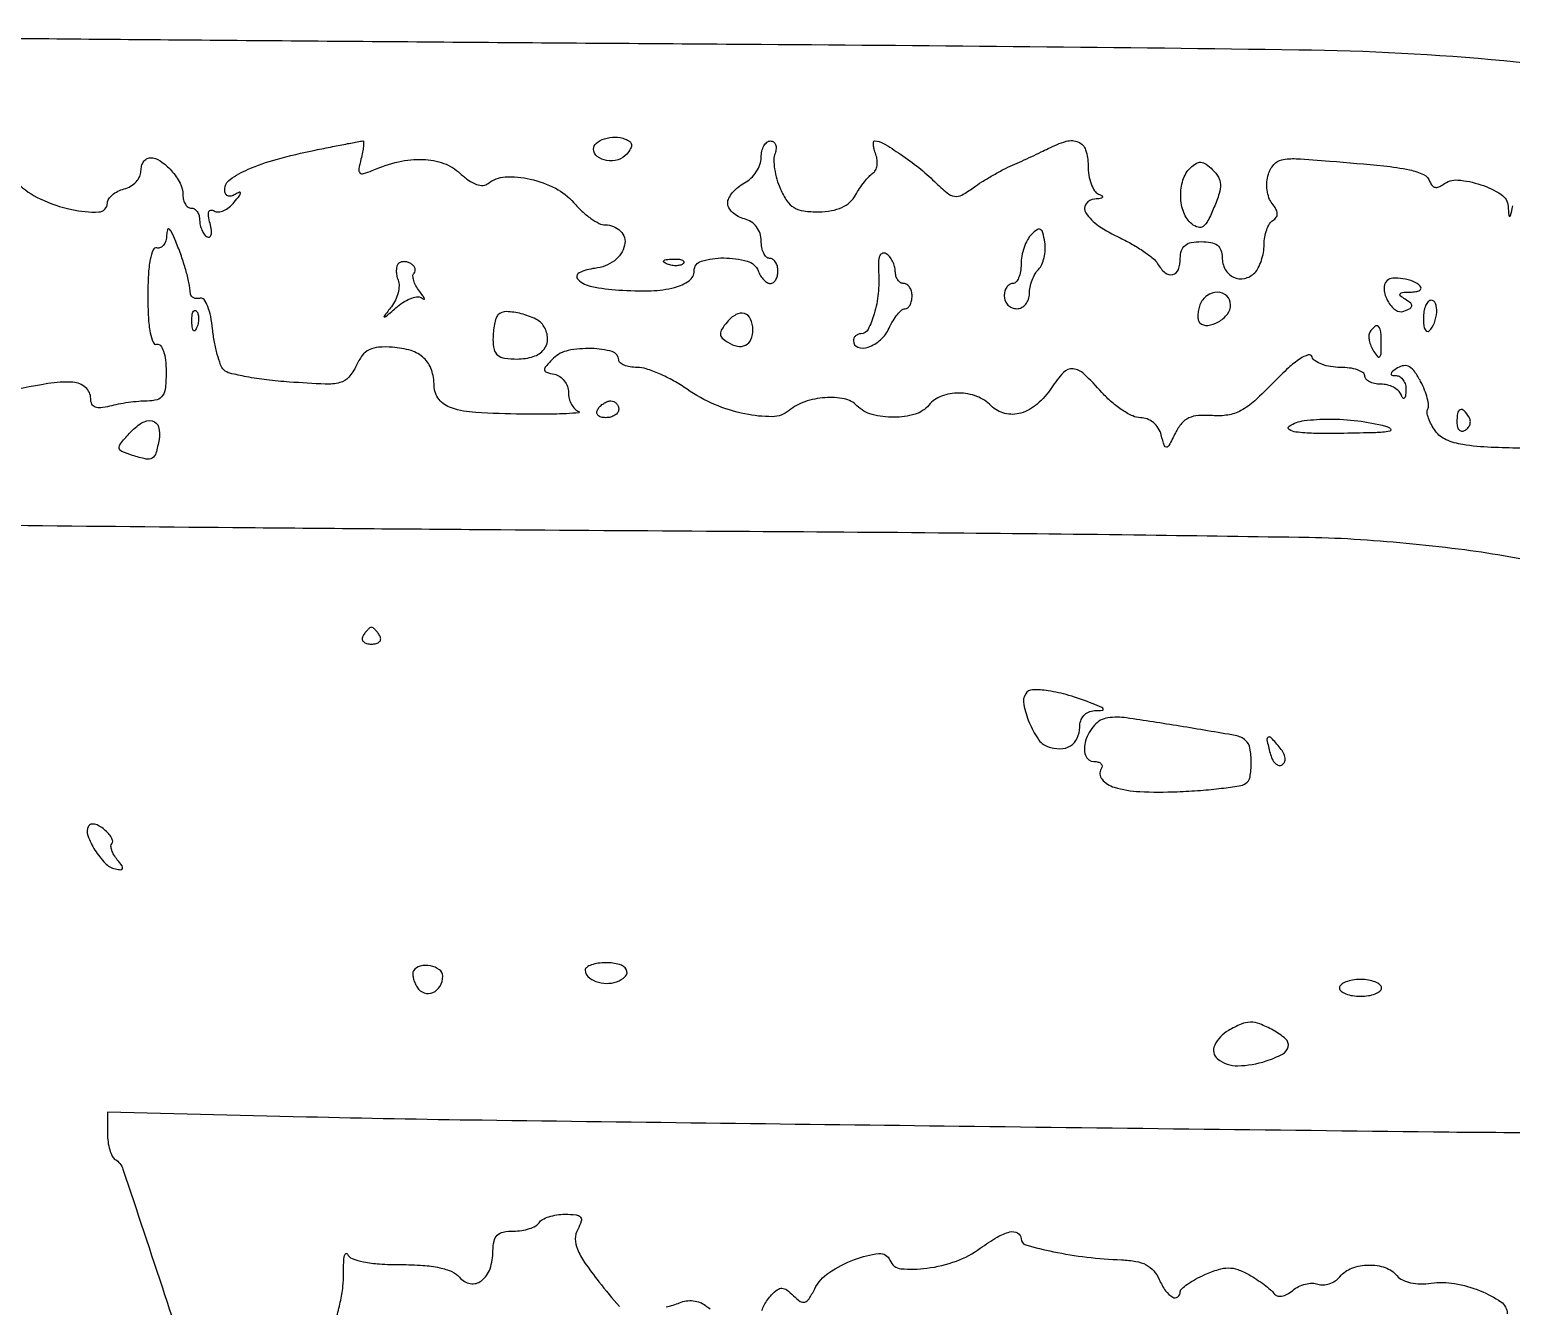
# Model space of a CAD drawing. Extents: x 0 to 5034, y 0 to 2560.
# Drawn here: x 2856.7 to 3033.5, y 1718 to 1870.3 of the extents above; entities that cross this region are included whole.
import ezdxf

# ---------------------------------------------------------------- set-up
doc = ezdxf.new("R2010")
doc.units = 0

msp = doc.modelspace()

# ---------------------------------------------------------------- linework, layer by layer
for points in [[(3129.597479, 1816.48218, 0.021443), (3121.216692, 1825.309944, 0.026569), (3113.175169, 1832.297172, 0.017445), (3103.241067, 1839.5, -0.013087), (3102.520517, 1840.012923, -0.00512), (3101.552252, 1840.756743, -0.005064), (3100.520543, 1841.583251, -0.00628), (3099.578081, 1842.37402, 0.047099), (3095.369995, 1845.35623, 0.009432), (3087.306866, 1849.798269, 0.010479), (3078.842018, 1854.031441, 0.026781), (3072.5, 1856.632504, 0.019374), (3050.26061, 1863.436899, 0.041551), (3032.607882, 1866.560233, 0.019698), (3008.131203, 1867.850738, 0.001608), (2944, 1868.496437, -0.000206), (2910.429813, 1868.740272, -0.000193), (2876.13125, 1869.016786, -0.000192), (2845.700608, 1869.285571, -0.000665)], [(2855.267607, 1851.984908, 0.089369), (2857.985536, 1850.089164, 0.053233), (2861.735591, 1848.828043, 0.063419), (2864.962663, 1848.532337, 0.403915), (2866, 1849.606943, -0.14913), (2866.147153, 1850.089343, -0.069904), (2866.5875, 1850.579682, -0.059947), (2867.234985, 1851.003646, -0.051095), (2868, 1851.289749, 0.070024), (2868.764455, 1851.608997, 0.069688), (2869.4125, 1852.127252, 0.075597), (2869.849832, 1852.758114, 0.114309), (2870, 1853.40638, -0.065429), (2870.080065, 1854.015607, -0.08283), (2870.314732, 1854.531874, -0.099069), (2870.662839, 1854.877204, -0.14702), (2871.071429, 1855, -0.149799), (2872.308649, 1854.620823, -0.062678), (2873.633171, 1853.459211, -0.061744), (2874.659302, 1851.966728, -0.12032), (2875, 1850.571429, 0.061768), (2875.074515, 1849.97055, 0.080164), (2875.29375, 1849.461607, 0.09778), (2875.618614, 1849.120948, 0.154765), (2876, 1849, -0.142666), (2876.38134, 1848.888931, -0.09965), (2876.70625, 1848.576711, -0.08433), (2876.925146, 1848.109818, -0.067639), (2877, 1847.559017, 0.056553), (2877.06726, 1846.966253, 0.049897), (2877.266355, 1846.376706, 0.052741), (2877.559445, 1845.877374, 0.095554), (2877.906741, 1845.557637, 0.266299), (2878.194238, 1845.54813, 0.221554), (2878.381374, 1845.795696, 0.085703), (2878.404205, 1846.363101, 0.031261), (2878.249218, 1847.154992, -0.026537), (2878.067031, 1848.041375, -0.114736), (2878.109071, 1848.57363, -0.306247), (2878.345898, 1848.760928, -0.158396), (2878.72917, 1848.667382, 0.160196), (2879.230531, 1848.546878, 0.08128), (2879.867119, 1848.705374, 0.06728), (2880.537739, 1849.107892, 0.053658), (2881.136693, 1849.702969, 0.00934), (2881.737621, 1850.472868, 0.131458), (2881.867349, 1850.795177, 0.576573), (2881.747152, 1850.885796, 0.035256), (2881.25, 1850.632941, -0.070758), (2880.743388, 1850.418921, -0.172232), (2880.344878, 1850.451948, -0.196064), (2880.089786, 1850.72046, -0.09341), (2880, 1851.196872, -0.243454), (2880.628745, 1852.411638, -0.050965), (2882.782807, 1853.627073, -0.036889), (2886.143631, 1854.808863, -0.015594), (2890.799221, 1855.914673, -0.001236), (2892.855933, 1856.33061, -0.001875), (2894.646712, 1856.681185, -0.000689), (2896.190172, 1856.975134, -0.046738), (2896.455601, 1857, -0.414083), (2896.566547, 1856.889104, -0.024245), (2896.541254, 1856.362953, -0.025308), (2896.437535, 1855.663053, -0.014514), (2896.245641, 1854.83133, 0.02164), (2895.991249, 1853.652287, 0.2429), (2896.131775, 1853.209544, 0.278051), (2896.554989, 1853.103964, 0.026989), (2897.58926, 1853.483713, -0.044447), (2900.744141, 1854.518759, -0.065795), (2903.637956, 1854.799689, -0.077602), (2906.128639, 1854.321926, -0.101752), (2908.102034, 1853.119568, 0.034794), (2909.108906, 1852.304574, 0.066458), (2910.031198, 1851.826546, 0.093131), (2910.81531, 1851.700219, 0.16722), (2911.419234, 1851.925723, -0.161817), (2913.457862, 1852.711484, -0.06703), (2916.437357, 1852.452144, -0.063804), (2919.453371, 1851.357644, -0.096518), (2921.639251, 1849.633007, 0.029658), (2922.615729, 1848.625306, 0.032549), (2923.676157, 1847.773446, 0.034474), (2924.668313, 1847.174984, 0.119018), (2925.393017, 1847, -0.195842), (2927.218473, 1846.256483, -0.263191), (2927.706352, 1844.575741, -0.177725), (2926.479593, 1842.719444, -0.130713), (2924.165366, 1841.808256, 0.081075), (2922.271373, 1841.269906, 0.534859), (2922.150057, 1840.46599, 0.138417), (2923.806991, 1839.638454, 0.030279), (2927, 1839.228887, 0.022673), (2930.870972, 1839.144895, 0.056442), (2933.672528, 1839.529441, 0.094026), (2935.392061, 1840.331989, 0.241174), (2936, 1841.519052, -0.333718), (2936.869901, 1842.677251, -0.071347), (2939.523275, 1843.051056, -0.065627), (2942.339901, 1842.672611, -0.23936), (2943.638374, 1841.5, 0.048303), (2943.924763, 1840.926204, 0.053891), (2944.307216, 1840.440625, 0.061199), (2944.723081, 1840.108626, 0.13875), (2945.106989, 1840, 0.164455), (2945.447641, 1840.115158, 0.095748), (2945.737678, 1840.440625, 0.076852), (2945.933678, 1840.926285, 0.057609), (2946, 1841.5, 0.064853), (2945.925306, 1842.073457, 0.082425), (2945.70625, 1842.559375, 0.098894), (2945.381354, 1842.884432, 0.148195), (2945, 1843, -0.198282), (2944.617952, 1843.157707, -0.085765), (2944.29375, 1843.615001, -0.065726), (2944.073561, 1844.29226, -0.045801), (2944, 1845.09362, 0.079589), (2943.858479, 1845.977061, 0.083929), (2943.448726, 1846.754322, 0.08438), (2942.808498, 1847.350538, 0.0816), (2942, 1847.710251, -0.059366), (2941.235259, 1848.010717, -0.064885), (2940.5875, 1848.475657, -0.073515), (2940.149028, 1849.026961, -0.132041), (2940, 1849.581448, -0.11936), (2940.143827, 1850.175354, -0.053992), (2940.5875, 1850.848024, -0.049142), (2941.234936, 1851.490607, -0.048046), (2942, 1852, 0.06843), (2942.764902, 1852.555412, 0.055927), (2943.4125, 1853.333112, 0.057686), (2943.852172, 1854.204291, 0.088264), (2944, 1855.035184, -0.054385), (2944.082, 1855.786834, -0.074072), (2944.325178, 1856.422835, -0.093695), (2944.684604, 1856.849629, -0.172694), (2945.106989, 1857, -0.155473), (2945.48168, 1856.880605, -0.152184), (2945.722083, 1856.565544, -0.113542), (2945.781571, 1856.086809, -0.066075), (2945.646432, 1855.521001, 0.095253), (2945.511062, 1854.761901, 0.034188), (2945.601205, 1853.662476, 0.032426), (2945.868038, 1852.440501, 0.033027), (2946.289444, 1851.271001, 0.04477), (2947.064477, 1849.856884, 0.11123), (2947.916389, 1849.049762, 0.103316), (2949.073243, 1848.652274, 0.035439), (2950.851558, 1848.555782, 0.03826), (2952.392405, 1848.699689, 0.064032), (2953.634722, 1849.080578, 0.076042), (2954.587215, 1849.700786, 0.085581), (2955.266095, 1850.555782, -0.021836), (2955.745116, 1851.347708, -0.01997), (2956.305045, 1852.119552, -0.020429), (2956.86064, 1852.768061, -0.059351), (2957.310254, 1853.149075, 0.129394), (2957.63911, 1853.517284, 0.077661), (2957.822753, 1854.077756, 0.068868), (2957.838682, 1854.738552, 0.063332), (2957.677102, 1855.399075, -0.024935), (2957.475952, 1856.013158, -0.046115), (2957.384871, 1856.529728, -0.068953), (2957.404513, 1856.884351, -0.358745), (2957.544954, 1857, -0.134146), (2958.578663, 1856.717581, -0.015656), (2960.620432, 1855.424055, -0.019479), (2962.797917, 1853.819769, -0.02429), (2964.682447, 1852.158561, 0.01844), (2966.188198, 1850.799623, 0.13567), (2967.061547, 1850.401595, 0.166841), (2967.926407, 1850.552464, 0.031655), (2969.295985, 1851.423818, -0.017122), (2970.320719, 1852.11839, -0.010131), (2971.586946, 1852.879424, -0.010131), (2972.883025, 1853.588572, -0.017115), (2974, 1854.122859, 0.003761), (2975.084154, 1854.606311, 0.002786), (2976.275702, 1855.156469, 0.002815), (2977.395079, 1855.688597, 0.006335), (2978.236431, 1856.107601, -0.048187), (2980.389055, 1856.963462, -0.172674), (2981.843994, 1856.87628, -0.217506), (2982.709318, 1855.929791, -0.078232), (2983, 1854.083333, 0.039935), (2983.092263, 1852.930008, 0.047701), (2983.367188, 1851.875274, 0.054536), (2983.769889, 1851.060995, 0.156004), (2984.25, 1850.662281, -0.047085), (2984.663017, 1850.448503, -0.445326), (2984.69142, 1850.273774, -0.194003), (2984.447013, 1850.136814, -0.020409), (2983.781385, 1850.078947, 0.238759), (2982.751118, 1849.496357, 0.300518), (2982.747322, 1848.425399, 0.099064), (2984.253446, 1846.896224, 0.039321), (2986.82735, 1845.433059, -0.019807), (2988.291951, 1844.674451, -0.021289), (2989.656068, 1843.819037, -0.021417), (2990.757628, 1842.989431, -0.087617), (2991.29969, 1842.355822, 0.081555), (2992.192026, 1841.287002, 0.241163), (2993.093633, 1841.067216, 0.252718), (2993.767084, 1841.668991, 0.086836), (2994, 1843, -0.07578), (2994.142566, 1843.935258, -0.149477), (2994.5625, 1844.55, -0.124434), (2995.317234, 1844.893532, -0.044917), (2996.5, 1845, -0.045088), (2997.658664, 1844.895303, -0.117503), (2998.419838, 1844.560699, -0.146188), (2998.850406, 1843.973107, -0.085724), (2999, 1843.106989, 0.126499), (2999.36626, 1841.682477, 0.158001), (3000.356423, 1840.752503, 0.166778), (3001.660382, 1840.608305, 0.142202), (3002.878145, 1841.278145, 0.077885), (3003.308536, 1841.868508, 0.038142), (3003.670455, 1842.728744, 0.036654), (3003.9173, 1843.70066, 0.043889), (3004, 1844.640983, -0.042769), (3004.077582, 1845.546308, -0.044326), (3004.308014, 1846.41404, -0.048469), (3004.646007, 1847.122726, -0.119397), (3005.048558, 1847.530011, 0.104547), (3005.441196, 1847.904624, 0.161792), (3005.569465, 1848.351122, 0.119146), (3005.41575, 1848.889257, 0.044358), (3004.96594, 1849.54104, -0.089001), (3004.582231, 1850.218741, -0.052042), (3004.365556, 1851.129097, -0.049878), (3004.33589, 1852.117692, -0.059484), (3004.510542, 1853.033215, -0.100483), (3005.151393, 1854.185316, -0.164203), (3006.102178, 1854.751858, -0.066717), (3007.81946, 1854.887184, -0.007031), (3011.84316, 1854.610488, -0.003765), (3018.267319, 1854.029123, -0.026866), (3021.352521, 1853.558106, -0.061468), (3023.034459, 1852.985756, -0.202258), (3023.79223, 1852.123309, 0.096375), (3024.039334, 1851.68557, 0.168206), (3024.394572, 1851.476743, 0.147065), (3024.840018, 1851.518689, 0.068613), (3025.347246, 1851.811092, -0.186664), (3027.121838, 1852.342336, -0.060963), (3029.847182, 1851.789921, -0.06199), (3032.285104, 1850.625522, -0.237866), (3033.116001, 1849.221408, 0.002609), (3033.197175, 1848.103809, 0.406067), (3033.283871, 1848.027522, 0.324833), (3033.385803, 1848.109613, 0.002258), (3033.689326, 1849.25, -0.105067)], [(3038.030703, 1820.279421, -0.004317), (3031.085717, 1820.465044, -0.029848), (3027.695017, 1820.788245, -0.066489), (3025.717386, 1821.372998, -0.130589), (3024.45065, 1822.397322, -0.032378), (3023.953854, 1823.178615, -0.041446), (3023.607281, 1823.957207, -0.046747), (3023.441469, 1824.627441, -0.177498), (3023.526726, 1825.043244, 0.170381), (3023.62475, 1825.489865, 0.032996), (3023.468412, 1826.314162, 0.031674), (3023.146509, 1827.296277, 0.024635), (3022.678517, 1828.318548, 0.032363), (3021.983412, 1829.469571, 0.107858), (3021.339771, 1830.066695, 0.166194), (3020.67453, 1830.204085, 0.110059), (3019.933823, 1829.937939, 0.018918), (3019.309749, 1829.509138, 0.185662), (3019.142142, 1829.244049, 0.40931), (3019.255364, 1829.071367, 0.050339), (3019.75, 1829.015313, -0.14066), (3020.22041, 1828.874047, -0.103835), (3020.609622, 1828.490436, -0.088112), (3020.857518, 1827.919989, -0.069928), (3020.921053, 1827.25, -0.021021), (3020.862835, 1826.583427, -0.185333), (3020.724694, 1826.327933, -0.449116), (3020.54862, 1826.351958, -0.051902), (3020.337719, 1826.75, 0.113869), (3020.003208, 1827.228318, 0.064373), (3019.418476, 1827.632812, 0.059088), (3018.687147, 1827.90689, 0.060204), (3017.916667, 1828, -0.050201), (3017.183242, 1828.073823, -0.070178), (3016.563021, 1828.29375, -0.090315), (3016.145793, 1828.61825, -0.184457), (3016, 1829, 0.250638), (3015.794591, 1829.38403, 0.064635), (3015.143229, 1829.70625, 0.050076), (3014.200605, 1829.927186, 0.032551), (3013.083333, 1830, -0.040061), (3011.934182, 1830.09222, -0.048938), (3010.891986, 1830.367188, -0.056581), (3010.096626, 1830.769999, -0.162708), (3009.719171, 1831.25, 0.402299), (3009.257026, 1831.480146, 0.070377), (3008.28995, 1831.020778, 0.039716), (3006.910487, 1829.942711, 0.015283), (3005.169492, 1828.243272, -0.01656), (3002.88278, 1826.022509, -0.059825), (3001.231197, 1824.848052, -0.085086), (2999.676674, 1824.317545, -0.059594), (2997.823737, 1824.243272, 0.034951), (2996.15725, 1824.258456, 0.093902), (2995.01266, 1823.968609, 0.109528), (2994.157663, 1823.313957, 0.058316), (2993.420873, 1822.195853, -0.005801), (2992.638182, 1820.68416, -0.238136), (2992.345231, 1820.477716, -0.370582), (2992.096688, 1820.634745, -0.010441), (2991.724411, 1821.945853, 0.077933), (2991.372667, 1822.752209, 0.077474), (2990.790407, 1823.414045, 0.080286), (2990.054991, 1823.849302, 0.093818), (2989.258918, 1824, -0.108926), (2988.334908, 1824.203715, -0.035959), (2987.111843, 1824.88125, -0.033834), (2985.822723, 1825.851943, -0.032492), (2984.657584, 1827, 0.020945), (2982.491356, 1829.235297, 0.167484), (2981.204352, 1829.82137, 0.232741), (2980.06722, 1829.390866, 0.042902), (2978.641651, 1827.575843, -0.06857), (2976.938193, 1825.62169, -0.107429), (2974.992149, 1824.551301, -0.132749), (2973.075892, 1824.503623, -0.137435), (2971.425504, 1825.431639, 0.10597), (2969.71023, 1826.54138, 0.088704), (2967.575709, 1826.943376, 0.092513), (2965.513617, 1826.578152, 0.130299), (2964, 1825.5, -0.149282), (2962.362816, 1824.423395, -0.069488), (2959.823391, 1824.048509, -0.068561), (2957.230319, 1824.385129, -0.130584), (2955.424163, 1825.43298, 0.149112), (2953.90207, 1826.243587, 0.06628), (2951.609513, 1826.383485, 0.063226), (2949.204839, 1825.901782, 0.092446), (2947.323421, 1824.853452, -0.173273), (2945.319555, 1824.122927, -0.053142), (2942.065461, 1824.448566, -0.04891), (2938.432757, 1825.586896, -0.051196), (2935.149517, 1827.396385, 0.024444), (2933.549881, 1828.392902, 0.023999), (2931.850975, 1829.235188, 0.024707), (2930.293244, 1829.82664, 0.078529), (2929.196249, 1830, -0.038489), (2928.35523, 1830.064836, -0.057504), (2927.645148, 1830.26041, -0.075581), (2927.160916, 1830.547077, -0.225038), (2927, 1830.886501, 0.339175), (2926.23646, 1831.882599, 0.059227), (2923.73725, 1832.246237, 0.055251), (2920.961367, 1832.0119, 0.148779), (2919.232667, 1831.089831, 0.012332), (2918.306993, 1830.117347, 0.198142), (2918.156769, 1829.699155, 0.315957), (2918.3783, 1829.412779, 0.027516), (2919.321407, 1829.176676, -0.099746), (2919.962516, 1828.913804, -0.081102), (2920.506913, 1828.406846, -0.078925), (2920.873401, 1827.738572, -0.086237), (2921, 1827.010009, 0.063091), (2921.093271, 1826.273765, 0.063144), (2921.367188, 1825.584263, 0.069135), (2921.771941, 1825.043259, 0.116784), (2922.25, 1824.744929, -0.80473), (2922.232688, 1824.587947, -0.014546), (2920.782813, 1824.476623, -0.010275), (2918.486408, 1824.414622, -0.004754), (2915.5, 1824.423775, -0.011166), (2909.937861, 1824.617988, -0.063642), (2907.035742, 1825.159124, -0.1485), (2905.55852, 1826.18347, -0.166667), (2904.984687, 1827.809017, 0.079856), (2904.660124, 1829.717772, 0.124441), (2903.756996, 1831.110138, 0.112511), (2902.223495, 1831.995707, 0.057688), (2900.029309, 1832.404894, 0.034779), (2898.340549, 1832.404205, 0.100333), (2897.217939, 1832.093591, 0.115026), (2896.393991, 1831.401027, 0.053864), (2895.679369, 1830.195637, -0.071814), (2894.800217, 1828.826775, -0.15555), (2893.74418, 1828.18239, -0.070725), (2891.973471, 1828.008235, -0.007063), (2887.71366, 1828.2526, -0.011993), (2885.017344, 1828.510647, -0.016054), (2882.588645, 1828.881444, -0.013219), (2880.611871, 1829.302868, -0.138098), (2879.895591, 1829.704409, -0.106672), (2879.499316, 1830.318781, -0.022771), (2879.103652, 1831.533934, -0.022831), (2878.76739, 1833.012683, -0.019996), (2878.549402, 1834.582806, 0.026533), (2878.323661, 1836.066197, 0.044156), (2877.959607, 1837.275887, 0.05752), (2877.525049, 1838.079927, 0.305892), (2877.082208, 1838.25, -0.066562), (2876.662746, 1838.210412, -0.092397), (2876.295423, 1838.29375, -0.114458), (2876.037417, 1838.483967, -0.152647), (2875.923489, 1838.75, 0.025977), (2875.713695, 1840.105034, 0.017447), (2875.340488, 1841.627199, 0.015979), (2874.818464, 1843.272225, 0.012984), (2874.157837, 1845, 0.010807), (2873.657023, 1846.143547, 0.134712), (2873.354102, 1846.501579, 0.531355), (2873.149054, 1846.420616, 0.045457), (2873.063386, 1845.75, -0.06212), (2872.958168, 1845.099192, -0.093147), (2872.698165, 1844.5875, -0.121551), (2872.329203, 1844.293384, -0.165578), (2871.909091, 1844.25, 0.367198), (2871.440924, 1844.00713, 0.050274), (2871.10322, 1842.86697, 0.033896), (2870.884402, 1841.048116, 0.012992), (2870.818182, 1838.5, 0.012992), (2870.884402, 1835.951884, 0.033896), (2871.10322, 1834.13303, 0.050274), (2871.440924, 1832.99287, 0.367198), (2871.909091, 1832.75, -0.293848), (2872.338899, 1832.594893, -0.08244), (2872.689935, 1831.934152, -0.053554), (2872.92479, 1830.86811, -0.027466), (2873, 1829.5, -0.021954), (2872.91655, 1827.600329, -0.121027), (2872.58831, 1826.637908, -0.184696), (2871.927964, 1826.150392, -0.066249), (2870.75, 1825.986345, 0.020614), (2869.725757, 1825.937871, 0.011917), (2868.5, 1825.799577, 0.011897), (2867.274675, 1825.601868, 0.01952), (2866.25, 1825.369714, -0.035846), (2865.199621, 1825.167513, -0.126055), (2864.522751, 1825.25757, -0.19396), (2864.138895, 1825.626978, -0.105745), (2864, 1826.27638, 0.217591), (2863.391007, 1827.60952, 0.164559), (2861.882531, 1828.225348, 0.057666), (2858.880258, 1828.063655, 0.008867), (2853, 1826.952614, -0.008219)], [(2854.755162, 1811.165464, 0.000325), (2882.696875, 1810.901343, 0.000321), (2912.919137, 1810.654713, 0.0004), (2941, 1810.466096, -0.000765), (2966.745816, 1810.274385, -0.00105), (2989.903125, 1810.017872, -0.000671), (3009.368677, 1809.735249, -0.012518), (3015.5, 1809.484374, -0.015835), (3027.964578, 1808.264, -0.025961), (3038.394372, 1806.353439, -0.03023)], [(3077.805678, 1713.095452, 0.027951), (3074.412266, 1719.151282, 0.03026), (3070.824172, 1724.102053, 0.068863), (3067.438434, 1727.228719, 0.021931), (3059.987438, 1731.944599, 0.027428), (3052.676184, 1735.617883, 0.030437), (3046.099625, 1738.017626, 0.074015), (3041, 1738.742847, -0.004542), (3026.050419, 1738.781505, -0.000156), (2967.621354, 1739.481631, -0.000216), (2910.693404, 1740.206166, -0.00288), (2889.75, 1740.602454), (2866, 1741.188733), (2866, 1738.653384, 0.033259), (2866.067387, 1737.641428, 0.038477), (2866.268637, 1736.696766, 0.042041), (2866.562233, 1735.941716, 0.141518), (2866.91451, 1735.552836, -0.175462), (2867.854681, 1734.365726, -0.000843), (2872.819122, 1719.422993, -0.00166), (2877.523486, 1705.022498, -0.078267)], [(2893.304552, 1716.610011, 0.020508), (2893.783143, 1718.507209, 0.020618), (2894.099449, 1720.40836, 0.036175), (2894.181199, 1722, -0.013063), (2894.187696, 1723.268274, -0.0422), (2894.284816, 1724.104687, -0.232917), (2894.450783, 1724.319586, -0.430363), (2894.637175, 1724.25, 0.204708), (2895.195682, 1723.712449, 0.041847), (2896.542988, 1723.326779, 0.033168), (2898.461999, 1723.078153, 0.015634), (2900.960889, 1723, -0.016477), (2903.62888, 1722.912057, -0.036374), (2905.646379, 1722.630594, -0.049046), (2907.107505, 1722.163609, -0.118224), (2908.010234, 1721.487669, 0.176087), (2909.291326, 1720.737964, 0.214929), (2910.626815, 1721.068385, 0.144686), (2911.647458, 1722.50576, 0.082707), (2912, 1724.622445, -0.050846), (2912.120096, 1725.800365, -0.149947), (2912.506669, 1726.506496, -0.146426), (2913.229525, 1726.884157, -0.047703), (2914.440983, 1727, 0.037634), (2915.42066, 1727.073842, 0.041396), (2916.346475, 1727.29375, 0.045439), (2917.093337, 1727.615492, 0.130646), (2917.5, 1728, -0.131867), (2917.9087, 1728.38458, -0.045079), (2918.66386, 1728.70625, -0.041071), (2919.601055, 1728.926175, -0.037116), (2920.594201, 1729, -0.023586), (2921.914222, 1728.937696, -0.197465), (2922.432095, 1728.665287, -0.262408), (2922.525417, 1728.162148, -0.040409), (2922.104295, 1727.194876, 0.123272), (2921.82308, 1726.07531, 0.096974), (2922.063218, 1724.843661, 0.055949), (2922.920465, 1723.265799, 0.014574), (2924.643484, 1720.944876, 0.011424), (2927.087912, 1717.986767, 0.054505)], [(2944.085363, 1717.512391, -0.034681), (2944.35883, 1718.152058, -0.033083), (2944.754072, 1718.812207, -0.036452), (2945.221549, 1719.392085, -0.047392), (2945.917375, 1720.00821, -0.168561), (2946.478736, 1720.179419, -0.15175), (2947.062757, 1719.973383, -0.036276), (2947.850605, 1719.292252, 0.043007), (2948.658878, 1718.61223, 0.234786), (2949.207213, 1718.52809, 0.176605), (2949.708395, 1718.915909, 0.023517), (2950.379056, 1720.099288, -0.127854), (2952.086942, 1722.035187, -0.057575), (2955.116584, 1723.606834, -0.063478), (2958.044864, 1724.313299, -0.340943), (2959.356112, 1723.514372, 0.284686), (2960.673961, 1722.513177, 0.05671), (2963.765245, 1722.569768, 0.052878), (2967.280641, 1723.419842, 0.073563), (2970.134123, 1724.94104, -0.025294), (2972.151362, 1726.280217, -0.07615), (2973.678961, 1726.896527, -0.185901), (2974.596619, 1726.770823, -0.273277), (2975, 1726.087898, 0.337372), (2975.569116, 1725.340445, 0.015613), (2978.86899, 1724.539728, 0.022436), (2982.836309, 1723.8915, 0.020017), (2987, 1723.569979, -0.033983), (2988.711579, 1723.389637, -0.077529), (2989.937995, 1722.972754, -0.094982), (2990.824448, 1722.267841, -0.072932), (2991.487128, 1721.220142, 0.048412), (2992.243658, 1719.883764, 0.10825), (2993.098562, 1719.098029, 0.30769), (2993.700757, 1719.139883, 0.230037), (2994, 1719.755889, -0.215236), (2994.166111, 1720.123893, -0.027909), (2994.86051, 1720.670634, -0.028473), (2995.807333, 1721.256688, -0.020153), (2996.929397, 1721.808455, -0.02749), (2998.547584, 1722.420786, -0.07713), (2999.741584, 1722.604703, -0.086638), (3000.853461, 1722.409298, -0.041191), (3002.179397, 1721.802566, -0.016308), (3003.117213, 1721.23518, -0.016298), (3004.016247, 1720.607767, -0.016358), (3004.763876, 1720.009833, -0.059921), (3005.173785, 1719.564302, 0.163036), (3005.559346, 1719.287011, 0.115666), (3006.094918, 1719.249487, 0.084626), (3006.734817, 1719.468103, 0.048705), (3007.41105, 1719.926178, -0.059718), (3008.115971, 1720.381429, -0.05278), (3008.938147, 1720.680311, -0.05578), (3009.748349, 1720.787692, -0.096985), (3010.414152, 1720.671317, 0.103359), (3011.053858, 1720.567805, 0.06999), (3011.78208, 1720.704324, 0.066252), (3012.484619, 1721.050108, 0.07222), (3013.049332, 1721.559441, -0.130663), (3014.476249, 1722.574296, -0.085726), (3016.468961, 1722.952019, -0.086581), (3018.453784, 1722.638962, -0.138094), (3019.858575, 1721.670407, 0.109963), (3020.505976, 1721.168965, 0.056031), (3021.484999, 1720.835774, 0.04936), (3022.66751, 1720.696248, 0.041157), (3023.930661, 1720.776515, -0.078755), (3026.721839, 1720.744534, -0.053242), (3029.790799, 1719.87854, -0.055805), (3032.258075, 1718.553302, -0.246412), (3033, 1717.139257, -0.126875)], [(2932.650616, 1717.969837, 0.025488), (2933.496135, 1718.174353, 0.030849), (2934.262735, 1718.454156, -0.069872), (2935.045381, 1718.672555, -0.060094), (2935.900382, 1718.683301, -0.061761), (2936.709019, 1718.493246, -0.084832), (2937.354744, 1718.120552, 0.044435), (2937.905646, 1717.740486, 0.060793)]]:
    msp.add_lwpolyline(points, format="xyb")
for points in [[(2927.95241, 1855.442658, -0.148694), (2926.927658, 1854.767095, -0.10882), (2925.560432, 1854.670086, -0.127799), (2924.432219, 1855.147317, -0.233195), (2924, 1856.023655, -0.225248), (2924.337806, 1856.735465, -0.093751), (2925.295628, 1857.255793, -0.07826), (2926.562668, 1857.453102, -0.087966), (2927.775523, 1857.235909, -0.073631), (2928.315449, 1856.941176, -0.209435), (2928.520556, 1856.575546, -0.159327), (2928.415558, 1856.100828, -0.039784)], [(2998.020522, 1849.049545, -0.020162), (2997.304857, 1847.501423, -0.116639), (2996.724672, 1846.820335, -0.233018), (2996.114496, 1846.712365, -0.102859), (2995.371973, 1847.106253, -0.131724), (2994.413619, 1848.459697, -0.082587), (2994.046184, 1850.376516, -0.081516), (2994.318286, 1852.334593, -0.121758), (2995.207143, 1853.807143, -0.060841), (2995.875623, 1854.330107, -0.158957), (2996.462802, 1854.46577, -0.13554), (2997.078876, 1854.235523, -0.039596), (2997.855692, 1853.572879, -0.064368), (2998.540886, 1852.684232, -0.123588), (2998.790031, 1851.825417, -0.086607), (2998.642148, 1850.74764, -0.020892)], [(2976.25, 1845.86269, 0.072463), (2975.770719, 1845.21312, 0.03841), (2975.367188, 1844.29529, 0.03724), (2975.092026, 1843.273259, 0.047172), (2975, 1842.3, -0.041555), (2974.926688, 1841.419414, -0.061077), (2974.70625, 1840.675625, -0.080277), (2974.38247, 1840.170857, -0.213207), (2974, 1840, 0.148195), (2973.618646, 1839.884432, 0.098894), (2973.29375, 1839.559375, 0.082425), (2973.074694, 1839.073457, 0.064853), (2973, 1838.5, 0.099038), (2973.114514, 1837.927543, 0.097945), (2973.440625, 1837.440625, 0.097945), (2973.927543, 1837.114514, 0.099038), (2974.5, 1837, 0.119248), (2975.07212, 1837.138416, 0.100665), (2975.559375, 1837.52875, 0.092192), (2975.886582, 1838.11252, 0.081935), (2976, 1838.8, -0.051702), (2976.079704, 1839.568734, -0.038276), (2976.31862, 1840.38987, -0.039053), (2976.669016, 1841.138577, -0.067505), (2977.084665, 1841.684665, 0.093099), (2977.476346, 1842.257508, 0.047067), (2977.752402, 1843.090504, 0.044516), (2977.882424, 1844.033807, 0.050158), (2977.834665, 1844.947354, 0.023184), (2977.612165, 1846.05166, 0.203182), (2977.318103, 1846.441636, 0.293181), (2976.909783, 1846.422604, 0.043401)], [(2900.708381, 1842.375048, 0.137385), (2900.528357, 1842.054967, 0.056404), (2900.464908, 1841.556429, 0.050072), (2900.515295, 1840.973068, 0.045077), (2900.680777, 1840.389499, -0.10166), (2900.791216, 1839.721241, -0.052598), (2900.669264, 1838.879856, -0.049193), (2900.35318, 1838.006748, -0.053309), (2899.879109, 1837.237265, 0.001888), (2899.004156, 1836.09797, 0.627877), (2899.043313, 1836.020922, 0.171443), (2899.221678, 1836.088124, 0.000996), (2900.598385, 1837.252182, -0.040084), (2901.45354, 1837.867559, -0.054251), (2902.316255, 1838.268707, -0.066608), (2903.060219, 1838.414741, -0.193556), (2903.548184, 1838.252182, 0.087385), (2903.759453, 1838.1285, 0.645465), (2903.818883, 1838.188606, 0.060695), (2903.645686, 1838.514996, 0.010036), (2903.225708, 1839.092009, -0.037018), (2902.803983, 1839.742428, -0.051902), (2902.536177, 1840.380236, -0.064198), (2902.446835, 1840.914796, -0.208646), (2902.575207, 1841.241874, 0.146622), (2902.714029, 1841.499509, 0.130391), (2902.696871, 1841.804163, 0.105023), (2902.518662, 1842.111935, 0.07089), (2902.206011, 1842.372678, 0.067962), (2901.808947, 1842.548977, 0.070255), (2901.383674, 1842.609716, 0.077375), (2900.996093, 1842.550004, 0.120096)], [(2934.729167, 1842.395833, -0.126455), (2934.402231, 1842.202593, -0.060344), (2933.916927, 1842.123424, -0.05415), (2933.359369, 1842.160852, -0.051402), (2932.8125, 1842.316886, -0.054073), (2932.395823, 1842.538436, -0.470617), (2932.37858, 1842.720685, -0.168741), (2932.670344, 1842.862007, -0.018894), (2933.416667, 1842.921053, -0.028489), (2934.112848, 1842.910055, -0.077125), (2934.592839, 1842.799335, -0.208169), (2934.77538, 1842.614691, -0.296942)], [(2958.008543, 1841.362916, -0.041703), (2957.958942, 1838.824341, -0.044555), (2957.485198, 1836.386601, -0.048515), (2956.746859, 1834.526975, -0.281041), (2955.883369, 1834, 0.093239), (2955.546162, 1833.936567, 0.096392), (2955.25949, 1833.755208, 0.099185), (2955.06762, 1833.484629, 0.105157), (2955, 1833.166667, 0.319675), (2955.541563, 1832.406175, 0.169566), (2956.75564, 1832.409542, 0.098277), (2958.248594, 1833.293612, 0.103545), (2959.257892, 1834.666667, -0.027774), (2959.726466, 1835.56003, -0.036385), (2960.255332, 1836.314583, -0.039599), (2960.767788, 1836.850286, -0.184144), (2961.160515, 1837, 0.173704), (2961.480842, 1837.114746, 0.093425), (2961.753401, 1837.440625, 0.073734), (2961.937834, 1837.926154, 0.054008), (2962, 1838.5, 0.064853), (2961.925306, 1839.073457, 0.082425), (2961.70625, 1839.559375, 0.098894), (2961.381354, 1839.884432, 0.148195), (2961, 1840, -0.142666), (2960.61866, 1840.111069, -0.09965), (2960.29375, 1840.423289, -0.08433), (2960.074854, 1840.890182, -0.067639), (2960, 1841.440983, 0.066735), (2959.919421, 1842.042015, 0.052217), (2959.680632, 1842.656058, 0.053447), (2959.328886, 1843.190584, 0.082289), (2958.912789, 1843.553899, 0.219027), (2958.476502, 1843.607538, 0.221118), (2958.154336, 1843.310913, 0.08905), (2957.991941, 1842.562904, 0.024999)], [(3018.676939, 1840.343605, 0.224955), (3018.309949, 1839.315488, 0.101455), (3018.745974, 1837.91539, 0.106822), (3019.677063, 1836.847261, 0.257316), (3020.682382, 1836.70836, 0.028875), (3021.423136, 1837.042846, 0.25064), (3021.619919, 1837.331869, 0.253864), (3021.487592, 1837.653216, 0.029502), (3020.833846, 1838.123851, -0.029765), (3020.250517, 1838.544257, -0.388423), (3020.214898, 1838.786783, -0.229691), (3020.492892, 1838.947468, -0.016141), (3021.416667, 1838.984687, 0.034941), (3022.106073, 1839.038461, 0.095173), (3022.565977, 1839.199838, 0.227373), (3022.724212, 1839.432921, 0.238013), (3022.637722, 1839.695611, 0.104795), (3021.79999, 1840.24037, 0.05144), (3020.566456, 1840.575069, 0.051562), (3019.364454, 1840.646229, 0.187527)], [(2996.345077, 1837.456872, 0.042105), (2996.161418, 1836.823541, 0.048176), (2996.097364, 1836.196542, 0.054487), (2996.152447, 1835.665389, 0.144288), (2996.333333, 1835.333333, 0.228264), (2997.275961, 1835.003535, 0.10414), (2998.54506, 1835.423832, 0.095607), (2999.619821, 1836.362628, 0.167075), (3000, 1837.468615, 0.204536), (2999.548771, 1838.525526, 0.194134), (2998.460126, 1838.960704, 0.156591), (2997.184452, 1838.546616, 0.145988)], [(2876.683114, 1834.8125, -0.054073), (2876.461564, 1834.395823, -0.470617), (2876.279315, 1834.37858, -0.168741), (2876.137993, 1834.670344, -0.018894), (2876.078947, 1835.416667, -0.028489), (2876.089945, 1836.112848, -0.077125), (2876.200665, 1836.592839, -0.208169), (2876.385309, 1836.77538, -0.296942), (2876.604167, 1836.729167, -0.126455), (2876.797407, 1836.402231, -0.060344), (2876.876576, 1835.916927, -0.05415), (2876.839148, 1835.359369, -0.051402)], [(3023, 1835.833333, 0.03047), (3023.047913, 1835.047827, 0.080137), (3023.204336, 1834.507461, 0.2027), (3023.434675, 1834.301695, 0.286074), (3023.695611, 1834.362278, 0.105931), (3024.320079, 1835.327326, 0.076138), (3024.590117, 1836.586443, 0.099013), (3024.44647, 1837.619981, 0.319036), (3023.911516, 1838, 0.218452), (3023.562731, 1837.839978, 0.078229), (3023.267758, 1837.363542, 0.059481), (3023.066752, 1836.662941, 0.040166)], [(2912.591607, 1836.258274, 0.119774), (2912.362639, 1835.882279, 0.027258), (2912.173785, 1835.155035, 0.026704), (2912.043483, 1834.269987, 0.023199), (2912, 1833.333333, 0.055569), (2912.133435, 1832.136421, 0.169092), (2912.559965, 1831.451635, 0.137931), (2913.384583, 1831.098528, 0.032624), (2914.893011, 1831, 0.076221), (2916.807465, 1831.293548, 0.145062), (2918.088768, 1832.155928, 0.182793), (2918.519962, 1833.420233, 0.130906), (2918.083985, 1834.86411, 0.139859), (2917.107893, 1835.754127, 0.053251), (2915.365085, 1836.400171, 0.053256), (2913.595967, 1836.653404, 0.208224)], [(2939.927609, 1835.412774, 0.030518), (2939.297683, 1834.551905, 0.153024), (2939.141997, 1833.982732, 0.193721), (2939.355391, 1833.504107, 0.053833), (2940.016556, 1832.989768, 0.085911), (2941.171885, 1832.525402, 0.171495), (2942.136448, 1832.650441, 0.181007), (2942.773914, 1833.342915, 0.096781), (2943, 1834.5, 0.10377), (2942.734661, 1835.764724, 0.220579), (2942.001429, 1836.411707, 0.203795), (2940.982992, 1836.295822, 0.090922)], [(3016.625, 1834.202254, 0.131214), (3016.501528, 1833.79244, 0.054724), (3016.546664, 1833.212247, 0.049042), (3016.73572, 1832.56691, 0.045296), (3017.05067, 1831.952254, 0.02886), (3017.524497, 1831.291, 0.422266), (3017.782177, 1831.267166, 0.204688), (3017.948456, 1831.60267, 0.012382), (3017.984687, 1832.75, 0.02377), (3017.924616, 1834.224181, 0.167601), (3017.63601, 1834.869801, 0.407002), (3017.201812, 1834.889462, 0.07248)], [(2927, 1825, -0.153634), (2926.879982, 1824.618621, -0.097988), (2926.542039, 1824.29375, -0.080552), (2926.037096, 1824.074545, -0.062283), (2925.440983, 1824, -0.066118), (2924.889346, 1824.073267, -0.138808), (2924.521475, 1824.29375, -0.191142), (2924.392057, 1824.620352, -0.139169), (2924.5, 1825, -0.06081), (2924.806203, 1825.382515, -0.051032), (2925.2129, 1825.70625, -0.053229), (2925.653442, 1825.926698, -0.089642), (2926.059017, 1826, -0.105429), (2926.418051, 1825.923444, -0.099231), (2926.723586, 1825.70625, -0.096318), (2926.928382, 1825.381732, -0.092995)], [(3027, 1823.440983, 0.067432), (3027.074611, 1822.890269, 0.140899), (3027.298542, 1822.524436, 0.190788), (3027.63036, 1822.397824, 0.136093), (3028.016312, 1822.510081, 0.090427), (3028.360589, 1822.820631, 0.095498), (3028.565079, 1823.22714, 0.099685), (3028.598899, 1823.665803, 0.108373), (3028.457295, 1824.069098, 0.050477), (3027.86686, 1824.838655, 0.315493), (3027.407182, 1824.933879, 0.25701), (3027.085158, 1824.519563, 0.039415)], [(2872.154931, 1821.396256, -0.02329), (2871.782773, 1819.781935, -0.191273), (2871.333884, 1819.192832, -0.191255), (2870.603125, 1819.072096, -0.023285), (2869.002334, 1819.499259, -0.020416), (2867.70911, 1819.968626, -0.263527), (2867.403231, 1820.357522, -0.211335), (2867.545262, 1820.880046, -0.013405), (2868.60398, 1822.114897, -0.064603), (2870.077688, 1823.3719, -0.196695), (2871.345203, 1823.614023, -0.286412), (2872.098197, 1822.901811, -0.109266)], [(3018.5, 1823, -0.137812), (3019.076153, 1822.667767, -0.603875), (3018.985567, 1822.38758, -0.035395), (3017.276405, 1822.214692, -0.004294), (3013.5, 1822.133628, -0.006722), (3009.910946, 1822.135671, -0.029632), (3007.801842, 1822.290461, -0.115186), (3006.99646, 1822.595329, -0.53874), (3007, 1823, -0.11256), (3008.778018, 1823.648137, -0.031356), (3011.755252, 1823.835028, -0.030629), (3015.172837, 1823.625479, -0.031684)], [(2896.5, 1798, 0.146489), (2896.397987, 1797.620597, 0.191582), (2896.538811, 1797.29375, 0.134005), (2896.925364, 1797.072951, 0.063222), (2897.5, 1797, 0.063222), (2898.074636, 1797.072951, 0.134005), (2898.461189, 1797.29375, 0.191582), (2898.602013, 1797.620597, 0.146489), (2898.5, 1798, 0.025622), (2898.235369, 1798.382847, 0.032351), (2897.951311, 1798.70625, 0.033983), (2897.686704, 1798.937141, 0.163822), (2897.5, 1799, 0.163822), (2897.313296, 1798.937141, 0.033983), (2897.048689, 1798.70625, 0.032351), (2896.764631, 1798.382847, 0.025622)], [(2975.554131, 1791.087586, 0.190923), (2975.32071, 1789.777097, 0.048228), (2975.967332, 1787.667448, 0.048573), (2977.023897, 1785.690715, 0.158726), (2978.173396, 1784.783692, 0.088379), (2979.646577, 1784.520322, 0.136267), (2980.886074, 1784.86371, 0.147944), (2981.704163, 1785.767052, 0.110992), (2982, 1787.083333, -0.080371), (2982.125166, 1787.856976, -0.101093), (2982.486529, 1788.484758, -0.106233), (2983.048679, 1788.89923, -0.097165), (2983.75, 1789.063386, 0.01007), (2984.71665, 1789.11791, 0.476888), (2984.814256, 1789.259262, 0.225889), (2984.64346, 1789.450128, 0.005308), (2983.5, 1789.914677, 0.021455), (2980.686559, 1790.885836, 0.035746), (2978.240413, 1791.427746, 0.041143), (2976.363866, 1791.548604, 0.255155)], [(2985.355935, 1788.194331, 0.176836), (2983.769873, 1787.344953, 0.105404), (2982.695033, 1785.463551, 0.153469), (2982.687379, 1783.744935, 0.328808), (2983.697689, 1783, -0.063989), (2984.201624, 1782.935242, -0.135304), (2984.539831, 1782.739534, -0.191515), (2984.661924, 1782.449779, -0.144472), (2984.570027, 1782.113307, 0.32628), (2984.665956, 1780.873252, 0.14385), (2986.122422, 1779.925104, 0.061587), (2989.172228, 1779.406882, 0.021548), (2993.628285, 1779.397066, 0.008287), (2996.41007, 1779.557085, 0.011005), (2998.93257, 1779.800101, 0.008487), (3001.01806, 1780.083421, 0.100732), (3001.77971, 1780.363853, 0.212504), (3002.31738, 1781.152393, 0.044866), (3002.470727, 1782.851787, 0.045508), (3002.313647, 1784.58018, 0.169191), (3001.78136, 1785.516785, 0.137223), (3000.564606, 1786.098626, 0.002929), (2993.963909, 1787.214353, 0.004681), (2987.585305, 1788.192931, 0.07124)], [(3004.70731, 1784.011247, 0.050099), (3004.97475, 1783.29178, 0.086397), (3005.349227, 1782.776414, 0.128502), (3005.765141, 1782.54133, 0.205946), (3006.162248, 1782.600275, 0.159192), (3006.44643, 1782.936651, 0.126655), (3006.510176, 1783.41028, 0.092221), (3006.332004, 1783.981999, 0.051721), (3005.926114, 1784.589028, 0.010117), (3004.858594, 1785.823607, 0.331468), (3004.494099, 1785.896532, 0.34857), (3004.33429, 1785.571793, 0.010575)], [(2863.750176, 1775.298558, 0.213117), (2863.667953, 1774.157531, 0.052877), (2864.509, 1772.432622, 0.052932), (2865.736755, 1770.867193, 0.146882), (2866.945945, 1770.193576, 0.033911), (2867.609547, 1770.094103, 0.377102), (2867.807635, 1770.241659, 0.212625), (2867.73914, 1770.563543, 0.016013), (2867.177949, 1771.285585, -0.037907), (2866.771371, 1771.858786, -0.05407), (2866.509702, 1772.424654, -0.068156), (2866.418506, 1772.901414, -0.212697), (2866.532842, 1773.199509, 0.243865), (2866.623396, 1773.485143, 0.080898), (2866.475335, 1773.913447, 0.05882), (2866.125374, 1774.412269, 0.037214), (2865.613194, 1774.906058, 0.046175), (2865.032328, 1775.303825, 0.07527), (2864.473938, 1775.512667, 0.108434), (2864.025933, 1775.508912, 0.216936)], [(2923, 1758.106989, 0.210241), (2923.334015, 1757.347736, 0.097847), (2924.271946, 1756.776763, 0.082195), (2925.526949, 1756.538341, 0.090078), (2926.75, 1756.730641, 0.108795), (2927.801079, 1757.378483, 0.338387), (2927.917055, 1758.150479, 0.205422), (2927.090847, 1758.794514, 0.064317), (2925.5, 1759, 0.033947), (2924.542413, 1758.934911, 0.051882), (2923.734375, 1758.737678, 0.06743), (2923.178044, 1758.449646, 0.244294)], [(2902.521994, 1758.035588, 0.143275), (2902.429541, 1757.700174, 0.050348), (2902.488062, 1757.199092, 0.044954), (2902.668365, 1756.629804, 0.039271), (2902.95418, 1756.074139, 0.172943), (2903.789995, 1755.40551, 0.187315), (2904.828192, 1755.445099, 0.161), (2905.681853, 1756.205547, 0.13171), (2906, 1757.39235, 0.240146), (2905.602287, 1758.172661, 0.111759), (2904.529667, 1758.633092, 0.10444), (2903.306862, 1758.602212, 0.19851)], [(3013, 1756, 0.226478), (3013.182831, 1755.617064, 0.074992), (3013.734375, 1755.29375, 0.057076), (3014.542644, 1755.073116, 0.038131), (3015.5, 1755, 0.038131), (3016.457356, 1755.073116, 0.057076), (3017.265625, 1755.29375, 0.074992), (3017.817169, 1755.617064, 0.226478), (3018, 1756, 0.226478), (3017.817169, 1756.382936, 0.074992), (3017.265625, 1756.70625, 0.057076), (3016.457356, 1756.926884, 0.038131), (3015.5, 1757, 0.038131), (3014.542644, 1756.926884, 0.057076), (3013.734375, 1756.70625, 0.074992), (3013.182831, 1756.382936, 0.226478)], [(2999.75, 1750.919901, 0.146321), (2998.102876, 1749.161744, 0.352022), (2998.458303, 1747.532003, 0.176202), (3000.857377, 1746.709463, 0.075253), (3004.25, 1747.287462, 0.040064), (3006.200021, 1748.109754, 0.221877), (3006.875338, 1748.98898, 0.274732), (3006.565717, 1749.929776, 0.056366), (3005.065741, 1750.964816, 0.02898), (3003.483148, 1751.697252, 0.096286), (3002.360989, 1751.905547, 0.098711), (3001.258092, 1751.675962, 0.031359)]]:
    msp.add_lwpolyline(points, format="xyb", close=True)

doc.saveas('drawing.dxf')
